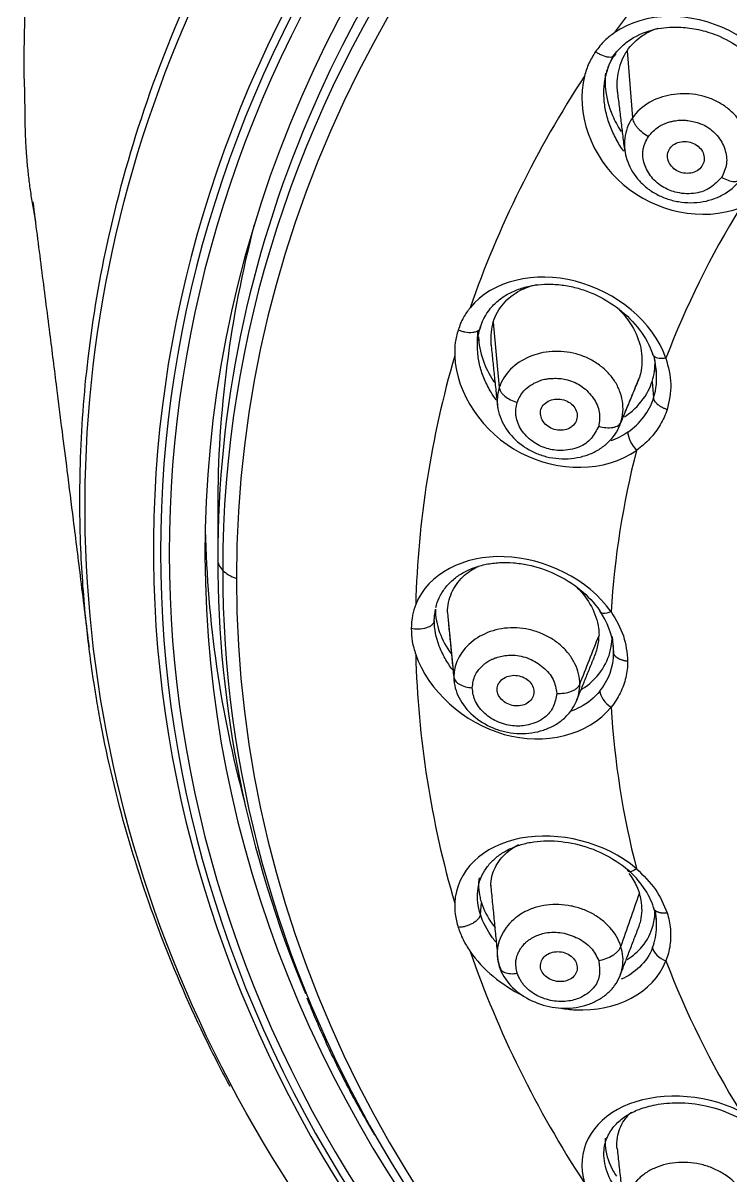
# Model space of a CAD drawing. Extents: x 0 to 1128, y 0 to 827.
# Drawn here: x 395.04 to 411.91, y 530.22 to 557.69 of the extents above; entities that cross this region are included whole.
import ezdxf

# ---------------------------------------------------------------- set-up
doc = ezdxf.new("R2010")
doc.units = 0
doc.header["$LTSCALE"] = 10
doc.header["$MEASUREMENT"] = 0
doc.layers.add('1', color=7, linetype='CONTINUOUS')

msp = doc.modelspace()

# ---------------------------------------------------------------- linework, layer by layer
at = {"layer": '1', "color": 7, "linetype": 'Continuous', "lineweight": -3}
for p, q in [((409.438, 557.029), (409.446, 556.929)), ((409.446, 556.929), (409.566, 555.428)), ((406.249, 550.572), (406.258, 550.474)), ((406.258, 550.474), (406.392, 549.001)), ((410.036, 549.147), (410.072, 548.755)), ((399.681, 546.149), (399.681, 544.908)), ((404.844, 543.449), (404.87, 543.719)), ((405.161, 543.643), (405.17, 543.548)), ((405.17, 543.548), (405.31, 542.105)), ((409.082, 543.07), (409.119, 542.685)), ((405.943, 536.451), (405.968, 536.727)), ((406.386, 535.274), (406.392, 535.208))]:
    msp.add_line(p, q, dxfattribs=at)
for centre, major_axis, ratio, start_param, end_param in [((437.081, 545.153), (38.932, 0), 0.838671, 1.570796, 3.633743), ((437.081, 545.084), (38.762, 0), 0.838671, 1.570796, 4.712389), ((437.081, 545.06), (38.555, 0), 0.838671, 1.570796, 4.712389), ((437.081, 545.06), (-37.7, 0), 0.838671, 4.712389, 7.319813), ((437.081, 544.908), (37.4, 0), 0.838671, 1.570796, 2.79938), ((437.081, 544.651), (37.281, 0), 0.838671, 0, 3.141593), ((437.081, 544.455), (-36.953, 0), 0.838671, 4.712389, 6.283185), ((437.081, 543.236), (32.688, 0), 0.838671, 2.377866, 2.596335), ((437.081, 543.236), (32.688, 0), 0.838671, 2.639701, 2.858134), ((437.081, 544.908), (37.4, 0), 0.838671, 2.79938, 3.141593), ((437.081, 542.522), (28.054, 0), 0.838671, 2.666299, 2.83139), ((437.081, 546.149), (-37.4, 0), 0.838671, 6.067004, 6.283185), ((437.081, 543.236), (32.688, 0), 0.838671, 2.9015, 3.119934), ((437.081, 542.522), (28.053, 0), 0.838671, 2.928098, 3.093188), ((437.081, 546.149), (37.7, 0), 0.838671, 3.158773, 3.365038), ((400.681, 544.908), (-1, 0), 0.544639, 0, 0.492121), ((437.081, 544.908), (37.4, 0), 0.838671, 3.141593, 3.47762), ((437.081, 544.651), (37.281, 0), 0.838671, 3.141593, 3.592657), ((400.681, 544.908), (1, 0), 0.544639, 3.633714, 4.125835), ((437.081, 544.455), (-36.953, 0), 0.838671, 0, 1.570796), ((437.081, 543.236), (32.688, 0), 0.838671, 3.1633, 3.381733), ((437.081, 542.522), (28.053, 0), 0.838671, 3.189896, 3.354986), ((437.081, 543.236), (32.688, 0), 0.838671, 3.425099, 3.643533), ((437.081, 542.522), (28.054, 0), 0.838671, 3.451694, 3.616785), ((437.081, 544.651), (37.281, 0), 0.838671, 3.592657, 5.752256)]:
    msp.add_ellipse(centre, major_axis=major_axis, ratio=ratio, start_param=start_param, end_param=end_param, dxfattribs=at)
for points, knots in [([(437.082, 589.079), (435.616, 589.09), (432.612, 588.991), (428.205, 588.453), (424.021, 587.598), (420.275, 586.519), (416.971, 585.304), (414.105, 584.016), (411.652, 582.709), (409.388, 581.315), (407.376, 579.892), (405.667, 578.513), (404.366, 577.346), (403.311, 576.315), (402.373, 575.319), (401.439, 574.239), (400.52, 573.07), (399.578, 571.733), (398.609, 570.172), (397.595, 568.254), (396.669, 566.071), (395.907, 563.685), (395.389, 561.288), (395.069, 558.599), (395.042, 556.73), (395.087, 555.661)], [0, 0, 0, 0, 0.064721, 0.133436, 0.197352, 0.256812, 0.311316, 0.360669, 0.405217, 0.445127, 0.49094, 0.528108, 0.556544, 0.580716, 0.604638, 0.628295, 0.656369, 0.684261, 0.716828, 0.75682, 0.804138, 0.848945, 0.897193, 0.941937, 1, 1, 1, 1]), ([(431.04, 512.535), (425.999, 513.17), (421.141, 514.611), (412.396, 518.844), (408.492, 521.677), (402.205, 528.29), (399.797, 532.118), (396.83, 540.21), (396.254, 544.5), (397.009, 552.952), (398.337, 557.122), (402.73, 564.753), (405.778, 568.231), (413.193, 573.996), (417.54, 576.293), (426.974, 579.4), (431.994, 580.201), (437.081, 580.199)], [0, 0, 0, 0, 0.125, 0.125, 0.25, 0.25, 0.375, 0.375, 0.5, 0.5, 0.625, 0.625, 0.75, 0.75, 0.875, 0.875, 1, 1, 1, 1]), ([(396.8, 541.545), (396.777, 541.68), (396.683, 542.261), (396.531, 543.423), (396.398, 545.164), (396.381, 547.303), (396.566, 549.831), (397.058, 552.728), (397.971, 555.959), (399.43, 559.466), (401.563, 563.165), (404.488, 566.944), (408.319, 570.638), (413.091, 574.125), (416.891, 575.918), (418.859, 576.847)], [0, 0, 0, 0, 0.009615, 0.041386, 0.082395, 0.132638, 0.192115, 0.260823, 0.338758, 0.425918, 0.5223, 0.627902, 0.74272, 0.866749, 1, 1, 1, 1]), ([(413.493, 555.258), (413.45, 556.172), (412.774, 557.053), (410.966, 557.963), (409.859, 557.966), (409.133, 557.455)], [0, 0, 0, 0, 0.5, 0.5, 1, 1, 1, 1]), ([(409.133, 557.455), (409.055, 557.396), (408.885, 557.267), (408.757, 557.098), (408.687, 557.007)], [0, 0, 0, 0, 0.459061, 1, 1, 1, 1]), ([(409.085, 556.859), (409.153, 556.963), (409.303, 557.144), (409.66, 557.405), (410.136, 557.574), (410.675, 557.606), (411.149, 557.543), (411.642, 557.393), (412.2, 557.083), (412.53, 556.768), (412.688, 556.569)], [0, 0, 0, 0, 0.096287, 0.185694, 0.344401, 0.475187, 0.57527, 0.680767, 0.825699, 1, 1, 1, 1]), ([(409.438, 557.029), (409.535, 557.17), (409.663, 557.293), (409.92, 557.465), (410.045, 557.525), (410.177, 557.569)], [0, 0, 0, 0, 0.564876, 0.564876, 1, 1, 1, 1]), ([(408.687, 557.007), (408.631, 556.917), (408.517, 556.736), (408.455, 556.529), (408.424, 556.425)], [0, 0, 0, 0, 0.499316, 1, 1, 1, 1]), ([(409.163, 556.967), (409.161, 556.938), (409.141, 556.898), (409.073, 556.871), (408.979, 556.868), (408.86, 556.904), (408.753, 556.961), (408.707, 556.992), (408.687, 557.007)], [0, 0, 0, 0, 0.252109, 0.378599, 0.505088, 0.758067, 0.884557, 1, 1, 1, 1]), ([(409.361, 554.634), (409.329, 554.678), (409.232, 554.821), (409.093, 555.075), (408.971, 555.401), (408.897, 555.736), (408.877, 556.071), (408.925, 556.501), (409.045, 556.795), (409.163, 556.967)], [0, 0, 0, 0, 0.061127, 0.195252, 0.329377, 0.463501, 0.597626, 0.731751, 1, 1, 1, 1]), ([(409.438, 557.029), (409.339, 556.886), (409.27, 556.721), (409.194, 556.381), (409.187, 556.201), (409.21, 556.024)], [0, 0, 0, 0, 0.50484, 0.50484, 1, 1, 1, 1]), ([(408.424, 556.425), (408.199, 555.555), (408.579, 554.498), (410.113, 553.186), (411.232, 552.943), (412.137, 553.288)], [0, 0, 0, 0, 0.5, 0.5, 1, 1, 1, 1]), ([(408.923, 556.495), (408.911, 556.372), (408.911, 556.246), (408.946, 555.907), (409.003, 555.691), (409.146, 555.356), (409.215, 555.227), (409.296, 555.104)], [0, 0, 0, 0, 0.262858, 0.262858, 0.710067, 0.710067, 1, 1, 1, 1]), ([(412.166, 553.995), (412.266, 554.14), (412.361, 554.384), (412.373, 554.725), (412.325, 554.983), (412.217, 555.23), (412.059, 555.454), (411.857, 555.65), (411.618, 555.81), (411.351, 555.925), (410.973, 556.014), (410.287, 556.007), (409.773, 555.728), (409.566, 555.428)], [0, 0, 0, 0, 0.125, 0.1875, 0.25, 0.3125, 0.375, 0.4375, 0.5, 0.5625, 0.625, 0.75, 1, 1, 1, 1]), ([(409.566, 555.428), (409.463, 555.277), (409.37, 555.02), (409.372, 554.755), (409.384, 554.66)], [0, 0, 0, 0, 0.64041, 1, 1, 1, 1]), ([(409.566, 555.428), (409.569, 555.397), (409.584, 555.344), (409.632, 555.263), (409.697, 555.179), (409.805, 555.077), (409.901, 555.013), (409.947, 554.987)], [0, 0, 0, 0, 0.248207, 0.37359, 0.498973, 0.74974, 1, 1, 1, 1]), ([(409.947, 554.987), (410.021, 555.071), (410.144, 555.212), (410.361, 555.304), (410.501, 555.345), (410.607, 555.365), (410.704, 555.377), (410.803, 555.374), (410.91, 555.365), (411.014, 555.343), (411.102, 555.321), (411.187, 555.293), (411.368, 555.216), (411.612, 555.016), (411.787, 554.691), (411.842, 554.33), (411.741, 554.117), (411.691, 554.011)], [0, 0, 0, 0, 0.117822, 0.197526, 0.233095, 0.261972, 0.304107, 0.327018, 0.357576, 0.406557, 0.428802, 0.443927, 0.492279, 0.617472, 0.745259, 0.873294, 1, 1, 1, 1]), ([(411.691, 554.011), (411.649, 553.968), (411.567, 553.883), (411.43, 553.766), (411.265, 553.678), (411, 553.61), (410.662, 553.62), (410.289, 553.762), (410.005, 554), (409.83, 554.322), (409.802, 554.587), (409.839, 554.753), (409.88, 554.86), (409.92, 554.936), (409.947, 554.987)], [0, 0, 0, 0, 0.063643, 0.126094, 0.187936, 0.250867, 0.393803, 0.500687, 0.625167, 0.749838, 0.874914, 0.906043, 0.937167, 1, 1, 1, 1]), ([(409.384, 554.66), (409.393, 554.586), (409.447, 554.345), (409.615, 554.04), (409.874, 553.779), (410.108, 553.617), (410.376, 553.498), (410.662, 553.424), (410.957, 553.399), (411.252, 553.424), (411.53, 553.501), (411.865, 553.664), (412.065, 553.849), (412.166, 553.995)], [0, 0, 0, 0, 0.068106, 0.223422, 0.30108, 0.378737, 0.456395, 0.534053, 0.611711, 0.689369, 0.767027, 0.844684, 1, 1, 1, 1]), ([(411.691, 554.011), (411.739, 553.984), (411.845, 553.936), (411.975, 553.91), (412.06, 553.916), (412.127, 553.938), (412.156, 553.97), (412.166, 553.995)], [0, 0, 0, 0, 0.25026, 0.501027, 0.62641, 0.751793, 1, 1, 1, 1]), ([(395.275, 553.426), (395.342, 552.901), (395.476, 551.859), (395.664, 550.383), (395.829, 549.086), (395.966, 547.995), (396.099, 546.944), (396.247, 545.765), (396.422, 544.363), (396.547, 543.35), (396.614, 542.814)], [0, 0, 0, 0, 0.148917, 0.295724, 0.418045, 0.515989, 0.60405, 0.714563, 0.848639, 1, 1, 1, 1]), ([(410.366, 549.704), (410.06, 550.58), (409.174, 551.288), (407.241, 551.785), (406.223, 551.554), (405.698, 550.904)], [0, 0, 0, 0, 0.5, 0.5, 1, 1, 1, 1]), ([(405.943, 550.446), (406.003, 550.636), (406.153, 550.888), (406.444, 551.145), (406.704, 551.295), (406.995, 551.4), (407.308, 551.459), (407.583, 551.47), (407.807, 551.457), (408.033, 551.428), (408.316, 551.363), (408.755, 551.198), (409.266, 550.893), (409.762, 550.397), (409.978, 550.002), (410.049, 549.793)], [0, 0, 0, 0, 0.125, 0.187499, 0.249999, 0.312499, 0.374999, 0.437498, 0.468748, 0.499998, 0.562498, 0.624998, 0.749997, 0.874997, 1, 1, 1, 1]), ([(406.249, 550.572), (406.299, 550.73), (406.383, 550.876), (406.597, 551.126), (406.732, 551.232), (407.005, 551.377), (407.14, 551.427), (407.283, 551.459)], [0, 0, 0, 0, 0.355123, 0.355123, 0.709989, 0.709989, 1, 1, 1, 1]), ([(405.697, 550.904), (405.642, 550.83), (405.521, 550.669), (405.45, 550.478), (405.412, 550.375)], [0, 0, 0, 0, 0.459072, 1, 1, 1, 1]), ([(409.262, 550.843), (409.374, 550.73), (409.473, 550.606), (409.654, 550.309), (409.726, 550.127), (409.8, 549.768), (409.805, 549.585), (409.766, 549.355), (409.752, 549.297), (409.734, 549.241)], [0, 0, 0, 0, 0.251834, 0.251834, 0.575179, 0.575179, 0.892564, 0.892564, 1, 1, 1, 1]), ([(406.249, 550.572), (406.198, 550.413), (406.18, 550.238), (406.194, 550.047), (406.195, 550.031), (406.197, 550.015)], [0, 0, 0, 0, 0.914418, 0.914418, 1, 1, 1, 1]), ([(405.412, 550.375), (405.385, 550.275), (405.33, 550.077), (405.331, 549.863), (405.331, 549.755)], [0, 0, 0, 0, 0.499316, 1, 1, 1, 1]), ([(405.943, 550.446), (405.94, 550.417), (405.918, 550.372), (405.842, 550.329), (405.737, 550.304), (405.605, 550.312), (405.486, 550.344), (405.434, 550.365), (405.412, 550.375)], [0, 0, 0, 0, 0.252109, 0.378599, 0.505088, 0.758067, 0.884557, 1, 1, 1, 1]), ([(406.316, 548.711), (406.274, 548.769), (406.171, 548.927), (406.033, 549.196), (405.924, 549.516), (405.851, 549.944), (405.881, 550.255), (405.943, 550.446)], [0, 0, 0, 0, 0.108576, 0.286861, 0.465145, 0.64343, 1, 1, 1, 1]), ([(405.9, 550.209), (405.9, 550.192), (405.901, 550.175), (405.914, 549.968), (405.959, 549.771), (406.095, 549.425), (406.177, 549.27), (406.276, 549.124)], [0, 0, 0, 0, 0.045878, 0.045878, 0.563772, 0.563772, 1, 1, 1, 1]), ([(405.331, 549.755), (405.363, 548.863), (406.004, 547.92), (407.797, 546.975), (408.914, 546.979), (409.664, 547.507)], [0, 0, 0, 0, 0.5, 0.5, 1, 1, 1, 1]), ([(409.292, 548.175), (409.343, 548.338), (409.361, 548.594), (409.271, 548.926), (409.148, 549.165), (408.973, 549.381), (408.755, 549.564), (408.505, 549.709), (408.23, 549.813), (407.941, 549.866), (407.555, 549.871), (406.905, 549.717), (406.5, 549.337), (406.392, 549.001)], [0, 0, 0, 0, 0.125, 0.1875, 0.25, 0.3125, 0.375, 0.4375, 0.5, 0.5625, 0.625, 0.75, 1, 1, 1, 1]), ([(410.366, 549.704), (410.42, 549.496), (410.528, 549.081), (410.438, 548.68), (410.393, 548.479)], [0, 0, 0, 0, 0.499672, 1, 1, 1, 1]), ([(406.817, 548.65), (406.862, 548.747), (406.937, 548.909), (407.116, 549.045), (407.236, 549.114), (407.332, 549.157), (407.419, 549.19), (407.515, 549.208), (407.619, 549.222), (407.724, 549.224), (407.814, 549.221), (407.903, 549.213), (408.097, 549.177), (408.388, 549.036), (408.651, 548.759), (408.811, 548.422), (408.778, 548.194), (408.762, 548.081)], [0, 0, 0, 0, 0.117822, 0.197526, 0.233095, 0.261972, 0.304107, 0.327018, 0.357576, 0.406557, 0.428802, 0.443927, 0.492279, 0.617472, 0.745259, 0.873294, 1, 1, 1, 1]), ([(409.374, 548.305), (409.442, 548.349), (409.506, 548.397), (409.721, 548.583), (409.851, 548.746), (409.98, 548.995), (410.011, 549.07), (410.036, 549.147)], [0, 0, 0, 0, 0.215057, 0.215057, 0.775548, 0.775548, 1, 1, 1, 1]), ([(406.392, 549.001), (406.395, 548.971), (406.412, 548.922), (406.465, 548.852), (406.538, 548.783), (406.658, 548.706), (406.766, 548.665), (406.817, 548.65)], [0, 0, 0, 0, 0.248207, 0.37359, 0.498973, 0.74974, 1, 1, 1, 1]), ([(408.762, 548.081), (408.735, 548.031), (408.682, 547.93), (408.587, 547.788), (408.457, 547.667), (408.225, 547.544), (407.901, 547.482), (407.506, 547.538), (407.166, 547.707), (406.903, 547.981), (406.798, 548.231), (406.784, 548.4), (406.791, 548.512), (406.807, 548.594), (406.817, 548.65)], [0, 0, 0, 0, 0.063643, 0.126094, 0.187936, 0.250867, 0.393803, 0.500687, 0.625167, 0.749838, 0.874914, 0.906043, 0.937167, 1, 1, 1, 1]), ([(406.354, 548.541), (406.357, 548.525), (406.386, 548.343), (406.53, 548.004), (406.852, 547.67), (407.177, 547.473), (407.448, 547.367), (407.738, 547.309), (408.032, 547.3), (408.32, 547.339), (408.593, 547.426), (408.835, 547.561), (409.105, 547.791), (409.24, 548.013), (409.292, 548.175)], [0, 0, 0, 0, 0.012938, 0.153947, 0.294955, 0.36546, 0.435964, 0.506469, 0.576973, 0.647478, 0.717982, 0.788487, 0.858991, 1, 1, 1, 1]), ([(408.762, 548.081), (408.816, 548.065), (408.934, 548.042), (409.079, 548.046), (409.173, 548.071), (409.248, 548.109), (409.28, 548.148), (409.292, 548.175)], [0, 0, 0, 0, 0.25026, 0.501027, 0.62641, 0.751793, 1, 1, 1, 1]), ([(409.06, 543.66), (408.511, 544.442), (407.477, 544.938), (405.549, 545.008), (404.69, 544.57), (404.401, 543.83)], [0, 0, 0, 0, 0.5, 0.5, 1, 1, 1, 1]), ([(404.881, 543.76), (404.9, 543.841), (404.958, 544.005), (405.094, 544.231), (405.285, 544.43), (405.518, 544.593), (405.784, 544.716), (406.079, 544.799), (406.396, 544.84), (406.729, 544.835), (407.179, 544.769), (407.739, 544.582), (408.343, 544.207), (408.661, 543.871), (408.789, 543.685)], [0, 0, 0, 0, 0.060355, 0.127472, 0.194589, 0.261707, 0.328824, 0.395941, 0.463058, 0.530176, 0.597293, 0.731527, 0.865762, 1, 1, 1, 1]), ([(405.161, 543.643), (405.161, 543.807), (405.195, 543.966), (405.318, 544.253), (405.411, 544.384), (405.628, 544.591), (405.751, 544.675), (405.887, 544.738)], [0, 0, 0, 0, 0.345076, 0.345076, 0.689902, 0.689902, 1, 1, 1, 1]), ([(408.253, 544.233), (408.389, 544.097), (408.503, 543.943), (408.675, 543.619), (408.733, 543.444), (408.765, 543.213), (408.77, 543.154), (408.77, 543.096)], [0, 0, 0, 0, 0.421286, 0.421286, 0.853645, 0.853645, 1, 1, 1, 1]), ([(404.401, 543.83), (404.372, 543.747), (404.309, 543.566), (404.3, 543.366), (404.295, 543.258)], [0, 0, 0, 0, 0.459061, 1, 1, 1, 1]), ([(404.87, 543.719), (404.87, 543.541), (404.905, 543.352), (405.036, 542.991), (405.132, 542.814), (405.251, 542.65)], [0, 0, 0, 0, 0.504356, 0.504356, 1, 1, 1, 1]), ([(409.06, 543.66), (409.173, 543.471), (409.398, 543.092), (409.434, 542.685), (409.452, 542.482)], [0, 0, 0, 0, 0.500612, 1, 1, 1, 1]), ([(404.844, 543.449), (404.841, 543.419), (404.819, 543.369), (404.74, 543.309), (404.631, 543.261), (404.494, 543.239), (404.371, 543.244), (404.318, 543.253), (404.295, 543.258)], [0, 0, 0, 0, 0.252109, 0.378599, 0.505088, 0.758067, 0.884557, 1, 1, 1, 1]), ([(405.282, 542.274), (405.215, 542.362), (405.092, 542.549), (404.906, 542.944), (404.844, 543.251), (404.844, 543.449)], [0, 0, 0, 0, 0.240651, 0.493767, 1, 1, 1, 1]), ([(404.295, 543.258), (404.299, 543.156), (404.307, 542.952), (404.369, 542.745), (404.401, 542.641)], [0, 0, 0, 0, 0.499316, 1, 1, 1, 1]), ([(408.311, 541.931), (408.311, 542.099), (408.251, 542.35), (408.064, 542.652), (407.875, 542.856), (407.643, 543.027), (407.382, 543.157), (407.1, 543.244), (406.807, 543.285), (406.517, 543.274), (406.15, 543.196), (405.579, 542.907), (405.31, 542.452), (405.31, 542.105)], [0, 0, 0, 0, 0.125, 0.1875, 0.25, 0.3125, 0.375, 0.4375, 0.5, 0.5625, 0.625, 0.75, 1, 1, 1, 1]), ([(408.679, 542.637), (408.718, 542.73), (408.744, 542.829), (408.766, 542.984), (408.77, 543.04), (408.77, 543.096)], [0, 0, 0, 0, 0.651168, 0.651168, 1, 1, 1, 1]), ([(408.357, 541.815), (408.381, 541.83), (408.406, 541.845), (408.6, 541.978), (408.743, 542.127), (408.956, 542.457), (409.029, 542.642), (409.075, 542.911), (409.082, 542.99), (409.082, 543.07)], [0, 0, 0, 0, 0.055584, 0.055584, 0.453289, 0.453289, 0.84367, 0.84367, 1, 1, 1, 1]), ([(404.401, 542.641), (404.69, 541.785), (405.547, 541.007), (407.478, 540.473), (408.516, 540.715), (409.06, 541.386)], [0, 0, 0, 0, 0.5, 0.5, 1, 1, 1, 1]), ([(405.75, 541.849), (405.763, 541.952), (405.785, 542.125), (405.913, 542.295), (406.006, 542.388), (406.083, 542.45), (406.156, 542.5), (406.241, 542.538), (406.335, 542.574), (406.435, 542.599), (406.52, 542.616), (406.607, 542.626), (406.802, 542.633), (407.12, 542.56), (407.453, 542.349), (407.706, 542.057), (407.744, 541.83), (407.763, 541.717)], [0, 0, 0, 0, 0.117822, 0.197526, 0.233095, 0.261972, 0.304107, 0.327018, 0.357576, 0.406557, 0.428802, 0.443927, 0.492279, 0.617472, 0.745259, 0.873294, 1, 1, 1, 1]), ([(405.31, 542.105), (405.313, 542.076), (405.33, 542.03), (405.385, 541.972), (405.46, 541.919), (405.585, 541.869), (405.696, 541.852), (405.75, 541.849)], [0, 0, 0, 0, 0.248207, 0.37359, 0.498973, 0.74974, 1, 1, 1, 1]), ([(405.345, 541.84), (405.366, 541.761), (405.459, 541.522), (405.742, 541.17), (406.15, 540.917), (406.518, 540.796), (406.807, 540.752), (407.1, 540.759), (407.382, 540.813), (407.643, 540.913), (407.875, 541.056), (408.064, 541.238), (408.171, 541.399), (408.216, 541.495), (408.226, 541.517)], [0, 0, 0, 0, 0.072687, 0.223608, 0.374528, 0.449989, 0.525449, 0.600909, 0.67637, 0.75183, 0.82729, 0.902751, 0.978211, 1, 1, 1, 1]), ([(407.763, 541.717), (407.753, 541.662), (407.733, 541.554), (407.686, 541.396), (407.599, 541.252), (407.417, 541.083), (407.129, 540.953), (406.738, 540.922), (406.365, 541.013), (406.033, 541.221), (405.858, 541.44), (405.794, 541.6), (405.766, 541.71), (405.756, 541.793), (405.75, 541.849)], [0, 0, 0, 0, 0.063643, 0.126094, 0.187936, 0.250867, 0.393803, 0.500687, 0.625167, 0.749838, 0.874914, 0.906043, 0.937167, 1, 1, 1, 1]), ([(407.763, 541.717), (407.819, 541.714), (407.941, 541.716), (408.091, 541.753), (408.189, 541.8), (408.267, 541.855), (408.3, 541.901), (408.311, 541.931)], [0, 0, 0, 0, 0.25026, 0.501027, 0.62641, 0.751793, 1, 1, 1, 1]), ([(408.788, 541.767), (408.661, 541.611), (408.437, 541.432), (408.168, 541.314), (408.086, 541.285)], [0, 0, 0, 0, 0.704225, 1, 1, 1, 1]), ([(399.977, 532.347), (399.817, 532.645), (399.236, 533.77), (398.357, 535.762), (397.482, 538.355), (397.021, 540.296), (396.83, 541.364), (396.8, 541.545)], [0, 0, 0, 0, 0.102152, 0.382397, 0.662631, 0.942848, 1, 1, 1, 1]), ([(409.664, 537.539), (408.91, 538.177), (407.797, 538.436), (406.006, 538.095), (405.364, 537.491), (405.331, 536.716)], [0, 0, 0, 0, 0.5, 0.5, 1, 1, 1, 1]), ([(405.943, 536.451), (405.882, 536.64), (405.852, 536.919), (405.924, 537.259), (406.033, 537.491), (406.192, 537.697), (406.393, 537.872), (406.633, 538.014), (406.908, 538.12), (407.21, 538.186), (407.641, 538.217), (408.211, 538.154), (408.882, 537.921), (409.281, 537.664), (409.457, 537.511)], [0, 0, 0, 0, 0.125, 0.187499, 0.249999, 0.312499, 0.374999, 0.437498, 0.499998, 0.562498, 0.624998, 0.749997, 0.874997, 1, 1, 1, 1]), ([(406.189, 537.13), (406.19, 537.149), (406.191, 537.167), (406.204, 537.337), (406.248, 537.483), (406.392, 537.746), (406.496, 537.866), (406.694, 538.021), (406.774, 538.071), (406.86, 538.113)], [0, 0, 0, 0, 0.043954, 0.043954, 0.408938, 0.408938, 0.785498, 0.785498, 1, 1, 1, 1]), ([(405.911, 537.323), (405.89, 537.173), (405.897, 537.014), (405.943, 536.812), (405.954, 536.77), (405.968, 536.727)], [0, 0, 0, 0, 0.792592, 0.792592, 1, 1, 1, 1]), ([(409.48, 537.427), (409.555, 537.328), (409.619, 537.224), (409.694, 537.062), (409.716, 537.006), (409.734, 536.95)], [0, 0, 0, 0, 0.660525, 0.660525, 1, 1, 1, 1]), ([(409.664, 537.539), (409.827, 537.38), (410.155, 537.062), (410.314, 536.677), (410.393, 536.485)], [0, 0, 0, 0, 0.500612, 1, 1, 1, 1]), ([(409.725, 536.166), (409.741, 536.209), (409.754, 536.254), (409.801, 536.454), (409.805, 536.621), (409.765, 536.842), (409.752, 536.896), (409.734, 536.95)], [0, 0, 0, 0, 0.179091, 0.179091, 0.799193, 0.799193, 1, 1, 1, 1]), ([(405.331, 536.716), (405.331, 536.63), (405.33, 536.442), (405.383, 536.247), (405.412, 536.141)], [0, 0, 0, 0, 0.459061, 1, 1, 1, 1]), ([(405.968, 536.727), (406.023, 536.555), (406.112, 536.38), (406.249, 536.189), (406.271, 536.16), (406.294, 536.132)], [0, 0, 0, 0, 0.847328, 0.847328, 1, 1, 1, 1]), ([(409.292, 535.686), (409.24, 535.848), (409.105, 536.077), (408.835, 536.329), (408.593, 536.486), (408.32, 536.601), (408.032, 536.67), (407.738, 536.694), (407.448, 536.67), (407.177, 536.598), (406.852, 536.443), (406.401, 536.041), (406.285, 535.544), (406.392, 535.208)], [0, 0, 0, 0, 0.125, 0.1875, 0.25, 0.3125, 0.375, 0.4375, 0.5, 0.5625, 0.625, 0.75, 1, 1, 1, 1]), ([(409.438, 535.372), (409.578, 535.459), (409.702, 535.565), (409.924, 535.835), (410.011, 536.009), (410.088, 536.301), (410.104, 536.414), (410.105, 536.528)], [0, 0, 0, 0, 0.33909, 0.33909, 0.755366, 0.755366, 1, 1, 1, 1]), ([(405.943, 536.451), (405.94, 536.421), (405.918, 536.366), (405.842, 536.289), (405.737, 536.217), (405.605, 536.165), (405.486, 536.144), (405.434, 536.141), (405.412, 536.141)], [0, 0, 0, 0, 0.252109, 0.378599, 0.505088, 0.758067, 0.884557, 1, 1, 1, 1]), ([(406.317, 535.785), (406.288, 535.82), (406.124, 536.032), (406.004, 536.26), (405.943, 536.451)], [0, 0, 0, 0, 0.169177, 1, 1, 1, 1]), ([(405.412, 536.141), (405.447, 536.044), (405.517, 535.848), (405.638, 535.661), (405.698, 535.568)], [0, 0, 0, 0, 0.499304, 1, 1, 1, 1]), ([(406.817, 535.048), (406.798, 535.15), (406.765, 535.322), (406.834, 535.514), (406.893, 535.624), (406.947, 535.7), (407.001, 535.764), (407.069, 535.82), (407.147, 535.874), (407.234, 535.919), (407.309, 535.954), (407.388, 535.983), (407.571, 536.032), (407.894, 536.029), (408.274, 535.897), (408.603, 535.669), (408.709, 535.458), (408.762, 535.353)], [0, 0, 0, 0, 0.117822, 0.197526, 0.233095, 0.261972, 0.304107, 0.327018, 0.357576, 0.406557, 0.428802, 0.443927, 0.492279, 0.617472, 0.745259, 0.873294, 1, 1, 1, 1]), ([(408.762, 535.353), (408.816, 535.362), (408.934, 535.391), (409.079, 535.46), (409.173, 535.528), (409.248, 535.6), (409.28, 535.653), (409.292, 535.686)], [0, 0, 0, 0, 0.25026, 0.501027, 0.62641, 0.751793, 1, 1, 1, 1]), ([(409.329, 535.195), (409.329, 535.196), (409.355, 535.356), (409.343, 535.523), (409.292, 535.686)], [0, 0, 0, 0, 0.006705, 1, 1, 1, 1]), ([(410.048, 535.658), (409.978, 535.48), (409.774, 535.184), (409.464, 534.979), (409.3, 534.904)], [0, 0, 0, 0, 0.525176, 1, 1, 1, 1]), ([(406.392, 535.208), (406.446, 535.04), (406.635, 534.736), (407.091, 534.399), (407.555, 534.242), (407.941, 534.204), (408.23, 534.224), (408.505, 534.293), (408.755, 534.406), (408.973, 534.559), (409.148, 534.747), (409.271, 534.963), (409.316, 535.117), (409.329, 535.195)], [0, 0, 0, 0, 0.142995, 0.28599, 0.428985, 0.500483, 0.57198, 0.643478, 0.714975, 0.786473, 0.85797, 0.929468, 1, 1, 1, 1]), ([(406.392, 535.208), (406.395, 535.18), (406.412, 535.138), (406.465, 535.092), (406.538, 535.055), (406.658, 535.032), (406.766, 535.039), (406.817, 535.048)], [0, 0, 0, 0, 0.248207, 0.37359, 0.498973, 0.74974, 1, 1, 1, 1]), ([(408.762, 535.353), (408.769, 535.298), (408.784, 535.189), (408.788, 535.026), (408.751, 534.868), (408.631, 534.666), (408.399, 534.479), (408.038, 534.365), (407.657, 534.372), (407.279, 534.502), (407.046, 534.676), (406.936, 534.817), (406.876, 534.917), (406.841, 534.995), (406.817, 535.048)], [0, 0, 0, 0, 0.063643, 0.126094, 0.187936, 0.250867, 0.393803, 0.500687, 0.625167, 0.749838, 0.874914, 0.906043, 0.937167, 1, 1, 1, 1]), ([(407.859, 534.217), (407.975, 534.197), (408.091, 534.183), (409.175, 534.123), (410.064, 534.578), (410.365, 535.342)], [0, 0, 0, 0, 0.106824, 0.106824, 1, 1, 1, 1]), ([(412.136, 531.757), (411.228, 532.211), (410.112, 532.225), (408.581, 531.517), (408.199, 530.8), (408.425, 530.047)], [0, 0, 0, 0, 0.5, 0.5, 1, 1, 1, 1]), ([(408.89, 530.832), (408.899, 530.956), (408.962, 531.175), (409.156, 531.452), (409.411, 531.662), (409.735, 531.82), (410.141, 531.932), (410.678, 531.981), (411.358, 531.91), (411.813, 531.745), (412.055, 531.624)], [0, 0, 0, 0, 0.145635, 0.270168, 0.373578, 0.459456, 0.561058, 0.684799, 0.830323, 1, 1, 1, 1]), ([(409.204, 530.852), (409.193, 530.949), (409.195, 531.046), (409.233, 531.283), (409.288, 531.421), (409.421, 531.614), (409.48, 531.681), (409.548, 531.741)], [0, 0, 0, 0, 0.286836, 0.286836, 0.735698, 0.735698, 1, 1, 1, 1]), ([(408.919, 531.116), (408.912, 531.041), (408.913, 530.963), (408.941, 530.702), (409.006, 530.51), (409.135, 530.289), (409.159, 530.25), (409.186, 530.212)], [0, 0, 0, 0, 0.261032, 0.261032, 0.872115, 0.872115, 1, 1, 1, 1]), ([(409.163, 529.93), (409.046, 530.1), (408.926, 530.362), (408.882, 530.676), (408.887, 530.814), (408.894, 530.868)], [0, 0, 0, 0, 0.545849, 0.818774, 1, 1, 1, 1]), ([(412.166, 529.866), (412.065, 530.012), (411.865, 530.204), (411.53, 530.389), (411.251, 530.488), (410.957, 530.541), (410.662, 530.546), (410.376, 530.505), (410.108, 530.42), (409.874, 530.292), (409.615, 530.072), (409.312, 529.587), (409.359, 529.082), (409.566, 528.782)], [0, 0, 0, 0, 0.125, 0.1875, 0.25, 0.3125, 0.375, 0.4375, 0.5, 0.5625, 0.625, 0.75, 1, 1, 1, 1])]:
    msp.add_open_spline(points, degree=3, knots=knots, dxfattribs=at)
for points, degree in [([(408.9, 556.254), (408.948, 556.604), (409.099, 556.883)], 2), ([(409.206, 556.057), (409.379, 554.639)], 1), ([(395.087, 555.661), (395.067, 554.339), (395.338, 552.96)], 2), ([(411.219, 554.275), (411.162, 554.192), (410.967, 554.073), (410.603, 554.135), (410.377, 554.403), (410.401, 554.618), (410.458, 554.701)], 3), ([(410.458, 554.701), (410.515, 554.784), (410.718, 554.899), (411.085, 554.835), (411.308, 554.568), (411.276, 554.358), (411.219, 554.275)], 3), ([(405.873, 550.01), (405.874, 550.194), (405.886, 550.356)], 2), ([(406.195, 550.032), (406.351, 548.549)], 1), ([(410.082, 549.74), (410.062, 549.755), (410.05, 549.773), (410.049, 549.793)], 3), ([(410.079, 549.739), (410.138, 549.366)], 1), ([(410.366, 549.704), (410.25, 549.682), (410.136, 549.699), (410.082, 549.74)], 3), ([(410.036, 549.147), (410.087, 549.307), (410.11, 549.478), (410.106, 549.65)], 3), ([(410.072, 548.755), (410.139, 548.967), (410.158, 549.192), (410.133, 549.417)], 3), ([(409.257, 548.082), (409.698, 549.142)], 1), ([(409.292, 548.175), (409.439, 548.531), (409.587, 548.886), (409.734, 549.241)], 3), ([(409.697, 549.141), (409.711, 549.174), (409.723, 549.207), (409.734, 549.241)], 3), ([(406.392, 549.001), (406.344, 548.849), (406.333, 548.693), (406.354, 548.541)], 3), ([(407.387, 548.483), (407.417, 548.575), (407.575, 548.73), (407.942, 548.747), (408.233, 548.537), (408.266, 548.327), (408.236, 548.235)], 3), ([(409.456, 547.941), (409.748, 548.146), (409.968, 548.431), (410.072, 548.755)], 3), ([(408.236, 548.235), (408.207, 548.143), (408.057, 547.985), (407.693, 547.967), (407.399, 548.178), (407.358, 548.391), (407.387, 548.483)], 3), ([(410.393, 548.479), (410.352, 548.351), (410.243, 548.11), (409.994, 547.777), (409.782, 547.592), (409.664, 547.507)], 3), ([(409.456, 547.941), (409.331, 547.853), (409.193, 547.784), (409.048, 547.732)], 3), ([(409.456, 547.941), (409.45, 547.834), (409.551, 547.624), (409.664, 547.507)], 3), ([(409.06, 543.66), (408.919, 543.597), (408.788, 543.609), (408.789, 543.685)], 3), ([(409.112, 542.831), (409.083, 543.126), (408.969, 543.419), (408.788, 543.684)], 3), ([(404.844, 543.449), (404.844, 543.494), (404.846, 543.538), (404.851, 543.581)], 3), ([(405.166, 543.535), (405.315, 542.004)], 1), ([(408.311, 541.931), (408.464, 542.319), (408.617, 542.707), (408.77, 543.096)], 3), ([(409.119, 542.685), (409.119, 542.734), (409.117, 542.782), (409.112, 542.831)], 3), ([(408.23, 541.529), (408.68, 542.639)], 1), ([(408.787, 541.767), (408.999, 542.027), (409.119, 542.35), (409.119, 542.685)], 3), ([(409.452, 542.482), (409.451, 542.35), (409.422, 542.093), (409.288, 541.718), (409.146, 541.493), (409.06, 541.386)], 3), ([(405.31, 542.105), (405.31, 542.015), (405.322, 541.926), (405.345, 541.84)], 3), ([(406.34, 541.81), (406.34, 541.906), (406.443, 542.089), (406.785, 542.185), (407.124, 542.045), (407.219, 541.848), (407.219, 541.753)], 3), ([(407.219, 541.753), (407.219, 541.657), (407.124, 541.473), (406.785, 541.377), (406.443, 541.517), (406.34, 541.714), (406.34, 541.81)], 3), ([(408.226, 541.517), (408.282, 541.647), (408.311, 541.787), (408.311, 541.931)], 3), ([(408.788, 541.767), (408.787, 541.659), (408.919, 541.474), (409.06, 541.386)], 3), ([(409.664, 537.539), (409.551, 537.448), (409.451, 537.434), (409.457, 537.511)], 3), ([(410.072, 536.616), (409.966, 536.947), (409.747, 537.257), (409.456, 537.51)], 3), ([(406.188, 537.145), (406.344, 535.545)], 1), ([(409.292, 535.686), (409.439, 536.107), (409.587, 536.529), (409.734, 536.95)], 3), ([(410.118, 536.431), (410.107, 536.493), (410.091, 536.554), (410.072, 536.616)], 3), ([(410.105, 536.55), (410.136, 536.301)], 1), ([(410.142, 536.147), (410.144, 536.241), (410.136, 536.336), (410.118, 536.431)], 3), ([(410.393, 536.485), (410.433, 536.357), (410.485, 536.103), (410.476, 535.712), (410.412, 535.465), (410.365, 535.342)], 3), ([(409.272, 534.993), (409.725, 536.168)], 1), ([(410.047, 535.658), (410.108, 535.812), (410.14, 535.978), (410.142, 536.147)], 3), ([(405.698, 535.568), (405.994, 535.136), (406.445, 534.767), (406.956, 534.516)], 3), ([(406.345, 535.506), (406.353, 535.302), (406.441, 535.114)], 2), ([(407.387, 535.137), (407.358, 535.229), (407.399, 535.429), (407.693, 535.595), (408.057, 535.532), (408.207, 535.363), (408.236, 535.271)], 3), ([(410.048, 535.658), (410.051, 535.551), (410.206, 535.397), (410.365, 535.342)], 3), ([(408.236, 535.271), (408.266, 535.178), (408.233, 534.98), (407.942, 534.815), (407.575, 534.877), (407.417, 535.045), (407.387, 535.137)], 3), ([(401.807, 534.462), (402.475, 532.782), (403.418, 531.201)], 2), ([(409.202, 530.873), (409.376, 529.271)], 1)]:
    msp.add_open_spline(points, degree=degree, dxfattribs=at)
for points, weights in [([(410.393, 548.479), (410.207, 548.539), (410.082, 548.647), (410.072, 548.755)], [1.00000051526, 0.853738877305, 0.853738705552, 0.999999999995]), ([(409.452, 542.482), (409.259, 542.5), (409.129, 542.579), (409.119, 542.685)], [0.999999986384, 0.853738878265, 0.853738882802, 0.999999999995]), ([(410.393, 536.485), (410.207, 536.461), (410.082, 536.512), (410.072, 536.616)], [1.00000051371, 0.853738879182, 0.853738707945, 0.999999999995])]:
    msp.add_rational_spline(points, weights, degree=3, dxfattribs=at)

doc.saveas('drawing.dxf')
